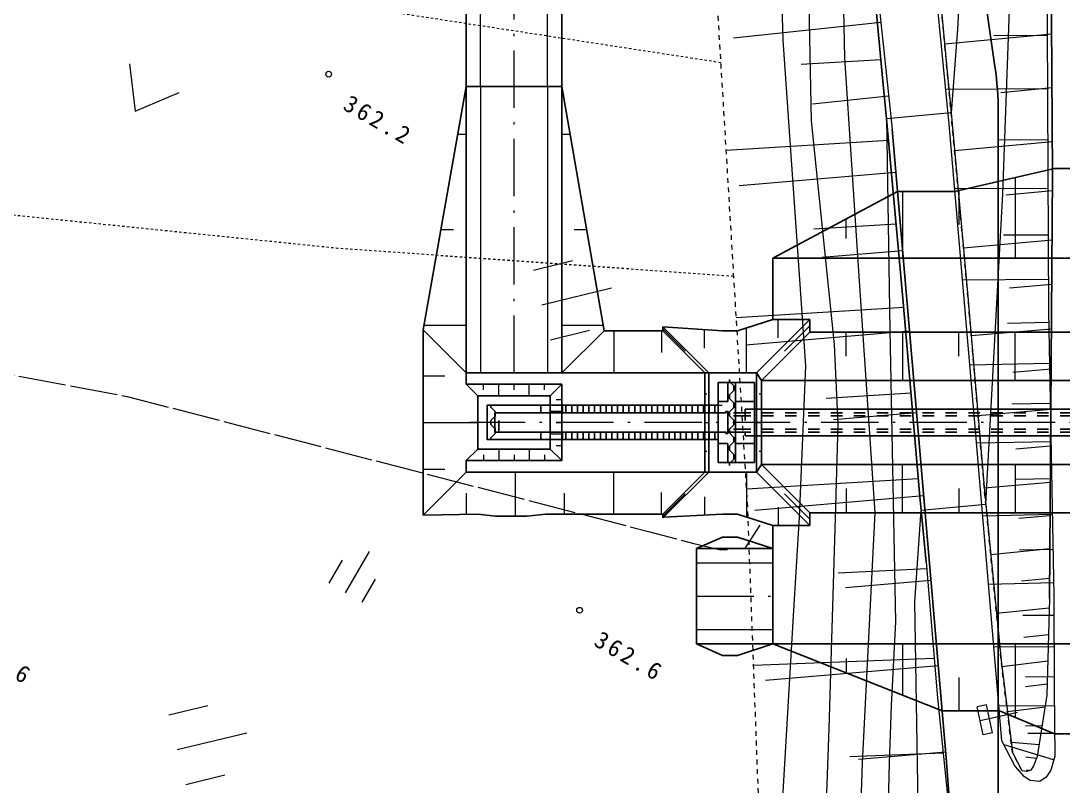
# Model space of a CAD drawing. Header units: millimetres. Extents: x -2078669 to -1085629, y -5987148 to 310365.
# Drawn here: x -1759745 to -1705152, y -3054998 to -3014921 of the extents above; entities that cross this region are included whole.
import ezdxf

# ---------------------------------------------------------------- set-up
doc = ezdxf.new("R2010")
doc.units = ezdxf.units.MM
doc.header["$LTSCALE"] = 500
for name, pattern in [('561019', [1, 0.5, -0.5]), ('56301', [0.5, 0.25, -0.25]), ('57103', [5.5, 5, -0.5]), ('SXF_一点短鎖線', [9.25, 6, -1.5, 0.25, -1.5]), ('SXF_跳び破線', [12, 6, -6])]:
    doc.linetypes.add(name, pattern=pattern)
doc.layers.get('Defpoints').update_dxf_attribs({"color": 153})
for name, color, linetype, lineweight in [('D-BGD', 7, 'Continuous', 13), ('D-BMK', 2, 'SXF_一点短鎖線', 13), ('D-BYP-STR1', 2, 'Continuous', 13), ('D-BYP-STR2', 6, 'Continuous', 25), ('D-BYP-STR4', 6, 'Continuous', 25), ('D-STR-TXT', 7, 'Continuous', 13), ('●予備設計_LP横断', 7, 'Continuous', 13)]:
    doc.layers.add(name, color=color, linetype=linetype, lineweight=lineweight)
doc.styles.add('MS ゴシック', font='MS Gothic.ttf')

# ---------------------------------------------------------------- blocks, each defined once
blk = doc.blocks.new('M2242')
at = {"layer": '●予備設計_LP横断', "linetype": 'Continuous', "lineweight": 15}
for p, q in [((1.501, 0.748), (1.501, -0.752)), ((1.501, 0.748), (2.001, 0.748)), ((2.001, 0.748), (2.001, -0.752)), ((0, 0), (2, 0)), ((1.501, -0.752), (2.001, -0.752))]:
    blk.add_line(p, q, dxfattribs=at)
blk = doc.blocks.new('M6313')
at = {"layer": 'D-BGD', "flags": 128}
blk.add_lwpolyline([(-1.5, 1), (0, -1), (1.5, 1)], dxfattribs=at)
blk = doc.blocks.new('M6334')
at = {"layer": '●予備設計_LP横断', "linetype": 'Continuous', "lineweight": 9}
for p, q in [((0, -1.25), (0, 1.25)), ((-1, -1.25), (-1, 0.15)), ((1, -1.25), (1, 0.15))]:
    blk.add_line(p, q, dxfattribs=at)
blk = doc.blocks.new('M7312')
at = {"layer": '●予備設計_LP横断', "linetype": 'Continuous', "lineweight": 20}
blk.add_circle((0, -0.001), 0.15, dxfattribs=at)
blk = doc.blocks.new('河川平面')
at = {"layer": 'D-BGD', "linetype": 'Continuous'}
for p, q in [((1596262, -2762512), (1588550, -2763327)), ((1605216, -2763118), (1599609, -2763648)), ((1604976, -2763184), (1602175, -2763200)), ((1596271, -2764464), (1592090, -2764715)), ((1604992, -2765985), (1599660, -2766011)), ((1605234, -2765934), (1602551, -2766184)), ((1596665, -2766365), (1592685, -2766788)), ((1596662, -2768696), (1588168, -2769207)), ((1605253, -2768749), (1600125, -2769221)), ((1605003, -2768655), (1602449, -2768664)), ((1597047, -2770356), (1588844, -2771062)), ((1605008, -2771195), (1600128, -2771216)), ((1605258, -2771324), (1602803, -2771549)), ((1597064, -2773067), (1592747, -2773327)), ((1605023, -2773638), (1602688, -2773645)), ((1605238, -2773899), (1600595, -2774326)), ((1597400, -2774458), (1593199, -2774823)), ((1578072, -2775474), (1580112, -2774979)), ((1605030, -2775972), (1600540, -2775998)), ((1578514, -2777296), (1582158, -2776410)), ((1605220, -2776230), (1603010, -2776426)), ((1597465, -2777439), (1588695, -2777966)), ((1605052, -2778222), (1602895, -2778262)), ((1578957, -2779119), (1580997, -2778623)), ((1597760, -2778667), (1589197, -2779397)), ((1605203, -2778561), (1601003, -2778919)), ((1605097, -2780370), (1600931, -2780455)), ((1605187, -2780669), (1603184, -2780839)), ((1597846, -2781924), (1593406, -2782191)), ((1605133, -2782456), (1603128, -2782491)), ((1598125, -2782949), (1593780, -2783323)), ((1605171, -2782776), (1601359, -2783100)), ((1605169, -2784460), (1601285, -2784535)), ((1605156, -2784689), (1603338, -2784843)), ((1598228, -2786410), (1589235, -2786951)), ((1605217, -2786403), (1603329, -2786436)), ((1605142, -2786601), (1601682, -2786896)), ((1598508, -2787298), (1589661, -2788061)), ((1605247, -2788277), (1601614, -2788357)), ((1605129, -2788337), (1603490, -2788487)), ((1605115, -2790073), (1602022, -2790377)), ((1605285, -2790098), (1603522, -2790134)), ((1598672, -2791114), (1594031, -2791340)), ((1598883, -2791724), (1594416, -2792109)), ((1605321, -2791860), (1601912, -2791931)), ((1605104, -2791627), (1603636, -2791771)), ((1605082, -2793181), (1602323, -2793452)), ((1605334, -2793563), (1603694, -2793567)), ((1605047, -2794567), (1603756, -2794708)), ((1605337, -2795203), (1602192, -2795218)), ((1599063, -2795822), (1589600, -2796175)), ((1599268, -2796190), (1590228, -2796968)), ((1605011, -2795953), (1602605, -2796246)), ((1605344, -2796776), (1603839, -2796787)), ((1604980, -2797164), (1603844, -2797294)), ((1558975, -2798765), (1561015, -2798270)), ((1605350, -2798290), (1602455, -2798310)), ((1604864, -2798368), (1602894, -2798608)), ((1604707, -2799348), (1603845, -2799349)), ((1559417, -2800587), (1563061, -2799701)), ((1605369, -2799743), (1603971, -2799747)), ((1605316, -2801120), (1602718, -2800342)), ((1604549, -2800328), (1603089, -2800204)), ((1599531, -2800778), (1594641, -2800962)), ((1599655, -2800715), (1595086, -2801099)), ((1604406, -2801058), (1603862, -2800981)), ((1559859, -2802410), (1561900, -2801914))]:
    blk.add_line(p, q, dxfattribs=at)
at = {"layer": 'D-BGD', "linetype": 'Continuous', "flags": 128}
for points, elevation in [([(1590808, -2808776), (1591696, -2793578), (1591996, -2788414), (1592342, -2780492), (1591147, -2763427), (1590833, -2752355)], 363000), ([(1592920, -2817369), (1593566, -2799486), (1593914, -2787848), (1594033, -2783526), (1593837, -2779371), (1592635, -2767650), (1592323, -2752005), (1592214, -2744615), (1592355, -2741337), (1592065, -2738931), (1591868, -2736368), (1591191, -2733054), (1590470, -2730378), (1590110, -2728111), (1592654, -2726520), (1596089, -2731932), (1596515, -2732747), (1596855, -2733003), (1597195, -2732985), (1597380, -2732344), (1597515, -2716139), (1597024, -2705574), (1596761, -2682544)], 364000), ([(1598376, -2683702), (1598671, -2698444), (1599114, -2717044), (1598931, -2737455), (1597776, -2741725), (1594389, -2742024), (1594210, -2756839), (1594357, -2764363), (1595098, -2775535), (1595958, -2788193), (1595288, -2801281), (1595145, -2805403)], 365000), ([(1601205, -2738696), (1600819, -2752402), (1600282, -2762864), (1599943, -2767240), (1596557, -2767553), (1596737, -2778596), (1597033, -2793887), (1596801, -2798268), (1596698, -2801298), (1596605, -2804750), (1596599, -2811008), (1596447, -2814317), (1596478, -2820692), (1596952, -2823497), (1597518, -2825046), (1598028, -2825906), (1598453, -2827121), (1601191, -2828349), (1601198, -2836316)], 366000), ([(1603298, -2835363), (1603152, -2823926), (1600406, -2822719), (1598998, -2816058), (1598329, -2809840), (1598049, -2792840), (1598377, -2788050), (1601762, -2787733), (1602661, -2771476), (1603042, -2760850), (1603554, -2748138), (1603478, -2740041)], 367000)]:
    blk.add_lwpolyline(points, dxfattribs=dict(at, elevation=elevation))
at = {"layer": 'D-BGD', "linetype": '561019', "flags": 128}
for points in [[(1604118, -2801667), (1603658, -2801700), (1603152, -2800721), (1602566, -2795926), (1601762, -2787733), (1601695, -2787042), (1600828, -2776858), (1599943, -2767240), (1599727, -2764893), (1598788, -2754964), (1597870, -2742698), (1597776, -2741725), (1597384, -2737656), (1596956, -2733671), (1596881, -2732974), (1595028, -2724476), (1594605, -2722539), (1594888, -2713738), (1595887, -2682805), (1595509, -2681697), (1584094, -2681621), (1568919, -2679328), (1567447, -2679106), (1555444, -2676376), (1555451, -2676293), (1555496, -2675788)], [(1594315, -2833105), (1593657, -2833087), (1593245, -2833076), (1591237, -2816520), (1590511, -2811759), (1590076, -2808915), (1589638, -2797190), (1589292, -2787903), (1587476, -2757692), (1587519, -2740005), (1586896, -2733447), (1584831, -2727803), (1583142, -2724109), (1580537, -2721142), (1580880, -2720687), (1582125, -2719028), (1582140, -2719008)]]:
    blk.add_lwpolyline(points, dxfattribs=at)
at = {"layer": 'D-BGD', "linetype": 'Continuous', "flags": 128}
for points in [[(1555496, -2675788), (1564011, -2675700), (1566577, -2675673), (1574077, -2675730), (1583382, -2675801), (1590984, -2675860), (1594010, -2675779), (1600312, -2675611), (1600969, -2675926), (1601494, -2676412), (1602266, -2677624), (1603045, -2679178), (1603569, -2681205), (1603902, -2684846), (1604555, -2699152), (1604818, -2713861), (1604991, -2733281), (1605158, -2754385), (1605264, -2770456), (1605096, -2792670), (1604965, -2797739), (1604449, -2800952), (1604252, -2801442), (1604118, -2801667)], [(1605096, -2792670), (1605264, -2770456), (1605158, -2754385), (1604991, -2733281), (1604818, -2713861), (1604555, -2699152)], [(1582140, -2719008), (1585199, -2721557), (1587710, -2724583), (1590099, -2728093), (1590110, -2728111), (1591962, -2731343), (1592824, -2733665), (1593520, -2735998), (1593986, -2737930), (1594098, -2739006), (1594389, -2742024), (1594482, -2742989), (1595401, -2755251), (1596341, -2765209), (1596557, -2767553), (1597441, -2777158), (1598308, -2787353), (1598377, -2788050), (1598643, -2790764), (1599233, -2797877), (1599793, -2803334)], [(1597384, -2737656), (1597776, -2741725), (1597870, -2742698), (1598788, -2754964), (1599727, -2764893), (1599943, -2767240), (1600828, -2776858), (1601695, -2787042), (1601762, -2787733), (1602566, -2795926), (1603152, -2800721)], [(1598643, -2790764), (1598377, -2788050), (1598308, -2787353), (1597441, -2777158), (1596557, -2767553), (1596341, -2765209), (1595401, -2755251), (1594482, -2742989), (1594389, -2742024), (1594098, -2739006)], [(1598643, -2790764), (1599233, -2797877), (1599793, -2803334), (1600051, -2807845), (1600214, -2810142), (1600362, -2812627)], [(1605096, -2792670), (1604965, -2797739), (1604449, -2800952), (1604252, -2801442), (1604118, -2801667), (1603919, -2801732), (1603658, -2801700), (1603152, -2800721)]]:
    blk.add_lwpolyline(points, dxfattribs=at)
at = {"layer": 'D-BGD', "linetype": '56301', "flags": 128}
for points in [[(1587892, -2764615), (1556050, -2759730), (1533406, -2757397), (1519083, -2755922), (1514770, -2743375), (1526692, -2743634), (1525783, -2734543), (1524020, -2716896), (1524034, -2707868), (1514409, -2702703), (1507228, -2699927), (1502849, -2698233)], [(1489075, -2779425), (1494299, -2780038), (1504194, -2780898), (1527822, -2781593), (1523744, -2769818), (1567796, -2774317), (1570681, -2774522), (1588564, -2775789)]]:
    blk.add_lwpolyline(points, dxfattribs=at)
at = {"layer": 'D-BGD', "linetype": 'Continuous', "extrusion": (0.879845, 0.091136, 0.466441), "elevation": 1326281}
blk.add_lwpolyline([(-2950346, -283885), (-2934237, -284530), (-2917934, -285106)], dxfattribs=at)
at = {"layer": 'D-BGD', "linetype": 'Continuous', "extrusion": (0.995578, 0.086824, 0.035859), "elevation": 1362595}
blk.add_lwpolyline([(-2929396, 318894), (-2912663, 318294), (-2896354, 317784)], dxfattribs=at)
at = {"layer": 'D-BGD', "linetype": '57103', "elevation": 362500, "flags": 128}
blk.add_lwpolyline([(1477172, -2870692), (1480389, -2867967), (1484971, -2865393), (1488582, -2864193), (1490390, -2862448), (1490901, -2861451), (1491577, -2859965), (1492253, -2857970), (1492523, -2854950), (1492706, -2848007), (1492343, -2845971), (1491818, -2844356), (1491196, -2841336), (1490209, -2837875), (1487912, -2834245), (1484986, -2828256), (1481365, -2824222), (1477611, -2819585), (1476055, -2817947), (1475124, -2816767), (1474521, -2815562), (1474237, -2813430), (1474818, -2811802), (1475257, -2810826), (1476458, -2809344), (1478073, -2808418), (1482363, -2806108), (1485565, -2802358), (1489241, -2799156), (1490166, -2797637), (1493717, -2792408), (1495727, -2790693), (1496990, -2790207), (1498678, -2790410), (1515296, -2793779), (1523090, -2795880), (1526242, -2797376), (1532639, -2801346), (1534483, -2801833), (1535345, -2801857), (1536115, -2801690), (1536414, -2801377), (1536811, -2800496), (1536775, -2798251), (1531411, -2785253), (1530397, -2780634), (1531536, -2779067), (1532905, -2778516), (1534675, -2777962), (1556794, -2782089), (1584092, -2789157), (1586463, -2789792), (1587876, -2790125), (1589173, -2790027), (1589943, -2788823)], dxfattribs=at)
at = {"layer": 'D-BGD', "linetype": 'Continuous'}
for points in [[(1551648, -2675562, 363530), (1588753, -2675806, 367630), (1591492, -2675777, 367740), (1601078, -2675474, 368380), (1602687, -2677771, 368330), (1604554, -2702997, 368080), (1604920, -2714881, 368280), (1605042, -2738608, 368470), (1604961, -2758977, 368490), (1605040, -2777661, 368510), (1605332, -2792524, 368300), (1605349, -2797390, 368380), (1605376, -2800935, 368140), (1605160, -2801653, 368050), (1604932, -2802029, 368050)], [(1599837, -2767831, 366440), (1596733, -2736208, 364880), (1596230, -2734073, 364910), (1595135, -2731183, 364690), (1593808, -2728274, 364470), (1592088, -2725106, 364260), (1590334, -2722759, 364300), (1588296, -2720585, 364040), (1586073, -2718453, 363810), (1583901, -2716593, 363570), (1581131, -2714851, 363720), (1578733, -2713565, 363360), (1576686, -2712550, 363370), (1573568, -2711634, 363390), (1566227, -2710598, 362900), (1555988, -2709188, 362740), (1553342, -2708636, 362750), (1550673, -2707921, 362770)], [(1549825, -2710801, 362770), (1552652, -2711561, 362750), (1555476, -2712146, 362740), (1565608, -2714083, 362900), (1572752, -2715421, 363390), (1575563, -2716230, 363370), (1577282, -2716791, 363360), (1579451, -2717934, 363720), (1581846, -2719507, 363570), (1583686, -2720980, 363810), (1585914, -2722964, 364040), (1587847, -2725240, 364500), (1589298, -2727170, 364240), (1590897, -2729946, 364190), (1592006, -2732452, 364680), (1593056, -2735120, 364910), (1593563, -2737027, 364940), (1596852, -2768087, 366440)], [(1604920, -2714881, 368280), (1605042, -2738608, 368470), (1604961, -2758977, 368490), (1605040, -2777661, 368510), (1605332, -2792524, 368300)], [(1585914, -2722964, 364040), (1587847, -2725240, 364500), (1589298, -2727170, 364240), (1590897, -2729946, 364190), (1592006, -2732452, 364680), (1593056, -2735120, 364910), (1593563, -2737027, 364940), (1596852, -2768087, 366440), (1598250, -2784336, 366950), (1599683, -2801007, 367550), (1600652, -2813768, 368170)], [(1605332, -2792524, 368300), (1605349, -2797390, 368380), (1605376, -2800935, 368140), (1605160, -2801653, 368050), (1604932, -2802029, 368050), (1604591, -2802260, 367970), (1604084, -2802199, 367910), (1603782, -2802003, 367900), (1603277, -2801436, 367840), (1602610, -2800129, 367520)], [(1601655, -2820492, 368100), (1602323, -2818004, 368110), (1602327, -2817637, 368130), (1602291, -2817478, 368130), (1602268, -2817338, 368150), (1602086, -2816853, 368160), (1601961, -2816608, 368160), (1601316, -2815684, 368160), (1600981, -2815203, 368140), (1600835, -2814715, 368140), (1600797, -2814520, 368150), (1600732, -2814171, 368170), (1600652, -2813768, 368170), (1599683, -2801007, 367550)]]:
    blk.add_polyline3d(points, dxfattribs=at)
at = {"layer": 'D-BGD', "linetype": 'Continuous', "lineweight": 9, "xscale": 1000, "yscale": 1000, "zscale": 1000, "rotation": 330.1091246385173}
for name, p in [('M6313', (1557706, -2766290)), ('M6334', (1568853, -2791288))]:
    blk.add_blockref(name, p, dxfattribs=at)
at = {"layer": 'D-BGD', "linetype": 'Continuous', "lineweight": 20, "xscale": 1000, "yscale": 1000, "zscale": 1000, "rotation": 330.1091246385173}
for p in [(1567344, -2765212, 362164), (1580487, -2793287, 362556)]:
    blk.add_blockref('M7312', p, dxfattribs=at)
at = {"layer": 'D-BGD', "linetype": 'Continuous', "lineweight": 15, "xscale": 999.9999999999995, "yscale": 999.9999999999995, "zscale": 999.9999999999995, "rotation": 192.2651788098737}
blk.add_blockref('M2242', (1603420, -2798648), dxfattribs=at)
at = {"layer": 'D-BGD', "linetype": 'Continuous', "char_height": 900, "attachment_point": 7, "rotation": 330.1091, "line_spacing_factor": 0.722892, "style": 'MS ゴシック'}
for s, insert in [('\\T1.284;362.2', (1568024, -2767040, 362164)), ('\\T1.287;362.6', (1581167, -2795115, 362556)), ('\\T1.287;362.6', (1548092, -2795293, 362562))]:
    blk.add_mtext(s, dxfattribs=dict(at, insert=insert))

msp = doc.modelspace()

# ---------------------------------------------------------------- linework, layer by layer
at = {"layer": 'D-BMK'}
for p, q in [((-1733914.5, -3033352.7), (-1733914.5, -3007779, 59.4)), ((-1724350.4, -3045052.7), (-1720350.4, -3045052.7))]:
    msp.add_line(p, q, dxfattribs=at)
at = {"layer": 'D-BMK', "linetype": 'SXF_一点短鎖線'}
msp.add_line((-1622324.6, -3035952.7), (-1736237.2, -3035952.7), dxfattribs=at)
at = {"layer": 'D-BYP-STR1'}
for p, q in [((-1735664.5, -3018352.7, 29.3), (-1735664.5, -3007377.4, 50.7)), ((-1732164.5, -3018352.7, 47), (-1732164.5, -3008180.6, 78.9)), ((-1735664.5, -3018352.7), (-1735664.5, -3033352.7)), ((-1732164.5, -3018352.7), (-1732164.5, -3033352.7)), ((-1736857.8, -3020852.7, 0), (-1736414.5, -3020852.7, 0)), ((-1731414.5, -3020852.7, 0), (-1730985.3, -3020852.7, 0)), ((-1707664.7, -3023127.3), (-1707664.7, -3027352.7)), ((-1713564.6, -3023852.7), (-1713564.6, -3027352.7)), ((-1710614.6, -3023804.9), (-1710614.6, -3025578.8)), ((-1716514.5, -3026322.7), (-1716514.5, -3025292.7)), ((-1737744.4, -3025852.7, 0), (-1737079.4, -3025852.7, 0)), ((-1730761.3, -3025852.7, 0), (-1730108.1, -3025852.7, 0)), ((-1738631, -3030852.7, 0), (-1736414.5, -3030852.7, 0)), ((-1731414.5, -3030852.7, 0), (-1729237.2, -3030852.7, 0)), ((-1720080.3, -3031513.4, -354000), (-1720080.3, -3030552.7, -354000)), ((-1719747, -3032220.2), (-1718414.5, -3030887.7)), ((-1728689.5, -3031152.4), (-1728689.5, -3033352.7)), ((-1726188, -3031152.5), (-1726188, -3032291.6)), ((-1724944.8, -3032222.4), (-1726114.9, -3031052.4)), ((-1723930.3, -3032064.4), (-1723930.3, -3031103.7)), ((-1721746.1, -3033352.7), (-1721746.1, -3031003.2)), ((-1716514.5, -3032487.7), (-1716514.5, -3031222.7)), ((-1713564.6, -3031222.7), (-1713564.6, -3033752.7)), ((-1710614.6, -3032487.7), (-1710614.6, -3031222.7)), ((-1707664.7, -3033752.7), (-1707664.7, -3031222.7)), ((-1738673.3, -3033511.1), (-1737543.9, -3033511.1)), ((-1735514.5, -3034252.7), (-1735514.5, -3033952.7)), ((-1734714.5, -3034552.7), (-1734714.5, -3033952.7)), ((-1733914.5, -3034252.7), (-1733914.5, -3033952.7)), ((-1733114.5, -3034552.7), (-1733114.5, -3033952.7)), ((-1732314.5, -3034252.7), (-1732314.5, -3033952.7)), ((-1731714.3, -3034752.7), (-1731414.5, -3034752.7)), ((-1723914.5, -3034452.7), (-1723814.5, -3034452.7)), ((-1721079.5, -3034452.7), (-1720944.5, -3034452.7)), ((-1732014.1, -3035352.7), (-1731414.5, -3035352.7)), ((-1738673.3, -3035952.7), (-1735814.1, -3035952.7)), ((-1738673.3, -3035952.7), (-1735814.1, -3035952.7)), ((-1731714.3, -3035952.7), (-1731414.5, -3035952.7)), ((-1731714.3, -3035952.7), (-1731414.5, -3035952.7)), ((-1723914.5, -3035952.7), (-1723714.5, -3035952.7)), ((-1721214.5, -3035952.7), (-1720944.5, -3035952.7)), ((-1732014.1, -3036552.7), (-1731414.5, -3036552.7)), ((-1734714.5, -3037352.7), (-1734714.5, -3037952.7)), ((-1733114.5, -3037352.7), (-1733114.5, -3037952.7)), ((-1731714.3, -3037152.7), (-1731414.5, -3037152.7)), ((-1723914.5, -3037452.7), (-1723814.5, -3037452.7)), ((-1721079.5, -3037452.7), (-1720944.5, -3037452.7)), ((-1735514.5, -3037652.7), (-1735514.5, -3037952.7)), ((-1733914.5, -3037652.7), (-1733914.5, -3037952.7)), ((-1732314.5, -3037652.7), (-1732314.5, -3037952.7)), ((-1738673.3, -3038394.4), (-1737543.9, -3038394.4)), ((-1733839.5, -3040852.7), (-1733839.5, -3038552.7)), ((-1728689.5, -3040753.1), (-1728689.5, -3038552.7)), ((-1721746.1, -3038552.7), (-1721746.1, -3040902.3)), ((-1713564.6, -3040682.7), (-1713564.6, -3038152.7)), ((-1707664.7, -3038152.7), (-1707664.7, -3040682.7)), ((-1736414.5, -3039659), (-1736414.5, -3040765.2)), ((-1731264.5, -3040753.1), (-1731264.5, -3039652.7)), ((-1726188, -3040753), (-1726188, -3039613.9)), ((-1724944.8, -3039683.1), (-1726114.9, -3040853.1)), ((-1719747, -3039685.2), (-1718414.5, -3041017.7)), ((-1716514.5, -3039417.7), (-1716514.5, -3040682.7)), ((-1710614.6, -3039417.7), (-1710614.6, -3040682.7)), ((-1723930.3, -3039841.1), (-1723930.3, -3040801.8)), ((-1720080.3, -3040392.1, -354000), (-1720080.3, -3041352.7, -354000)), ((-1724350.4, -3043302.7), (-1720350.4, -3043302.7)), ((-1724350.4, -3046802.7), (-1720350.4, -3046802.7)), ((-1713564.6, -3047552.7), (-1713564.6, -3050234.5)), ((-1707664.7, -3047552.7), (-1707664.7, -3051395.2)), ((-1716514.5, -3048310.7), (-1716514.5, -3049068.7)), ((-1710614.6, -3049302.7), (-1710614.6, -3051052.7))]:
    msp.add_line(p, q, dxfattribs=at)
at = {"layer": 'D-BYP-STR2'}
for p, q in [((-1736414.5, -3018352.7, 29.2), (-1736414.5, -3007205.3, 50.9)), ((-1731414.5, -3018352.7, 47), (-1731414.5, -3008352.7, 78.4)), ((-1738673.7, -3031093.6), (-1736414.5, -3018352.7)), ((-1736414.5, -3018352.7), (-1731414.5, -3018352.7)), ((-1736414.5, -3033352.7), (-1736414.5, -3018352.7, 29.2)), ((-1731414.5, -3033352.7), (-1731414.5, -3018352.7, 47)), ((-1729185, -3031152.4), (-1731414.5, -3018352.7)), ((-1710823, -3023852.7), (-1705598.8, -3022652.7)), ((-1701761.1, -3022652.7), (-1705599.6, -3022652.7)), ((-1720350.4, -3027352.7), (-1713833.1, -3023852.7)), ((-1713833.1, -3023852.7), (-1710823, -3023852.7)), ((-1720350.4, -3030552.7), (-1720350.4, -3027352.7)), ((-1695114.5, -3027352.7), (-1720350.4, -3027352.7)), ((-1723714.5, -3033352.7), (-1726114.9, -3030952.4)), ((-1726114.9, -3031152.4), (-1726114.9, -3030952.4)), ((-1726114.9, -3030952.4), (-1722988, -3031152.7)), ((-1722209.6, -3031152.7), (-1720350.4, -3030552.7)), ((-1721214.5, -3033352.7), (-1718414.5, -3030552.7)), ((-1718414.5, -3030552.7), (-1720350.4, -3030552.7)), ((-1718414.5, -3030552.7), (-1718414.5, -3031222.7)), ((-1738673.7, -3035952.7), (-1738673.7, -3031093.6)), ((-1738673.7, -3031093.6), (-1736414.5, -3033352.7)), ((-1736414.5, -3032246.5), (-1736414.5, -3031140.3)), ((-1731414.5, -3033352.7), (-1729185, -3031152.4)), ((-1723914.5, -3033352.7), (-1726114.9, -3031152.4)), ((-1722988, -3031152.7), (-1722209.6, -3031152.7)), ((-1720944.5, -3033752.7), (-1718414.5, -3031222.7)), ((-1718414.5, -3031222.7), (-1702814.8, -3031222.7)), ((-1736414.5, -3033352.7), (-1723914.5, -3033352.7)), ((-1736414.5, -3033952.7), (-1736414.5, -3033352.7)), ((-1736414.5, -3033352.7), (-1731414.5, -3033352.7)), ((-1723914.5, -3033352.7), (-1723914.5, -3035952.7)), ((-1723714.5, -3033352.7), (-1723914.5, -3033352.7)), ((-1723714.5, -3033352.7), (-1721214.5, -3033352.7)), ((-1723714.5, -3033352.7), (-1723714.5, -3035952.7)), ((-1721214.5, -3033352.7), (-1721214.5, -3035952.7)), ((-1721214.5, -3033352.7), (-1720944.5, -3033752.7)), ((-1735814.5, -3034552.7), (-1736414.5, -3033952.7)), ((-1736414.5, -3033952.7), (-1736414.5, -3033952.7)), ((-1732014.5, -3034552.7), (-1731414.5, -3033952.7)), ((-1721314.5, -3033852.7), (-1723214.5, -3033852.7)), ((-1723214.5, -3033852.7), (-1723214.5, -3034852.7)), ((-1722714.5, -3034852.7), (-1722714.5, -3033852.7)), ((-1722314.5, -3038052.7), (-1722314.5, -3033852.7)), ((-1721314.5, -3035952.7), (-1721314.5, -3033852.7)), ((-1720944.5, -3033752.7), (-1720944.5, -3035952.7)), ((-1720944.5, -3033752.7), (-1700284.8, -3033752.7)), ((-1731369, -3035052.7), (-1731369, -3035452.7)), ((-1731192, -3035052.7), (-1731192, -3035452.7)), ((-1730892, -3035052.7), (-1730892, -3035452.7)), ((-1730592, -3035052.7), (-1730592, -3035452.7)), ((-1730292, -3035052.7), (-1730292, -3035452.7)), ((-1729992, -3035052.7), (-1729992, -3035452.7)), ((-1729692, -3035052.7), (-1729692, -3035452.7)), ((-1729392, -3035052.7), (-1729392, -3035452.7)), ((-1729092, -3035052.7), (-1729092, -3035452.7)), ((-1728792, -3035052.7), (-1728792, -3035452.7)), ((-1728492, -3035052.7), (-1728492, -3035452.7)), ((-1728192, -3035052.7), (-1728192, -3035452.7)), ((-1727892, -3035052.7), (-1727892, -3035452.7)), ((-1727592, -3035052.7), (-1727592, -3035452.7)), ((-1727292, -3035052.7), (-1727292, -3035452.7)), ((-1726992, -3035052.7), (-1726992, -3035452.7)), ((-1726692, -3035052.7), (-1726692, -3035452.7)), ((-1726392, -3035052.7), (-1726392, -3035452.7)), ((-1726092, -3035052.7), (-1726092, -3035452.7)), ((-1725792, -3035052.7), (-1725792, -3035452.7)), ((-1725492, -3035052.7), (-1725492, -3035452.7)), ((-1725192, -3035052.7), (-1725192, -3035452.7)), ((-1724892, -3035052.7), (-1724892, -3035452.7)), ((-1724592, -3035052.7), (-1724592, -3035452.7)), ((-1724292, -3035052.7), (-1724292, -3035452.7)), ((-1723992, -3035052.7), (-1723992, -3035452.7)), ((-1723692, -3035052.7), (-1723692, -3035452.7)), ((-1723392, -3035052.7), (-1723392, -3035452.7)), ((-1723214.5, -3034852.7), (-1723214.5, -3037052.7)), ((-1723214.5, -3034852.7), (-1722714.5, -3034852.7)), ((-1722314.5, -3034852.7), (-1721314.5, -3034852.7)), ((-1721314.5, -3035252.7), (-1721814.5, -3035252.7)), ((-1699214.8, -3035252.7), (-1721314.5, -3035252.7)), ((-1738673.7, -3035952.7), (-1738673.7, -3040811.9)), ((-1723914.5, -3038552.7), (-1723914.5, -3035952.7)), ((-1723714.5, -3038552.7), (-1723714.5, -3035952.7)), ((-1721314.5, -3036652.7), (-1721314.5, -3035952.7)), ((-1721214.5, -3038552.7), (-1721214.5, -3035952.7)), ((-1720944.5, -3038152.7), (-1720944.5, -3035952.7)), ((-1731369, -3036452.7), (-1731369, -3036852.7)), ((-1731192, -3036452.7), (-1731192, -3036852.7)), ((-1730892, -3036452.7), (-1730892, -3036852.7)), ((-1730592, -3036452.7), (-1730592, -3036852.7)), ((-1730292, -3036452.7), (-1730292, -3036852.7)), ((-1729992, -3036452.7), (-1729992, -3036852.7)), ((-1729692, -3036452.7), (-1729692, -3036852.7)), ((-1729392, -3036452.7), (-1729392, -3036852.7)), ((-1729092, -3036452.7), (-1729092, -3036852.7)), ((-1728792, -3036452.7), (-1728792, -3036852.7)), ((-1728492, -3036452.7), (-1728492, -3036852.7)), ((-1728192, -3036452.7), (-1728192, -3036852.7)), ((-1727892, -3036452.7), (-1727892, -3036852.7)), ((-1727592, -3036452.7), (-1727592, -3036852.7)), ((-1727292, -3036452.7), (-1727292, -3036852.7)), ((-1726992, -3036452.7), (-1726992, -3036852.7)), ((-1726692, -3036452.7), (-1726692, -3036852.7)), ((-1726392, -3036452.7), (-1726392, -3036852.7)), ((-1726092, -3036452.7), (-1726092, -3036852.7)), ((-1725792, -3036452.7), (-1725792, -3036852.7)), ((-1725492, -3036452.7), (-1725492, -3036852.7)), ((-1725192, -3036452.7), (-1725192, -3036852.7)), ((-1724892, -3036452.7), (-1724892, -3036852.7)), ((-1724592, -3036452.7), (-1724592, -3036852.7)), ((-1724292, -3036452.7), (-1724292, -3036852.7)), ((-1723992, -3036452.7), (-1723992, -3036852.7)), ((-1723692, -3036452.7), (-1723692, -3036852.7)), ((-1723392, -3036452.7), (-1723392, -3036852.7)), ((-1721814.5, -3036452.7), (-1722714.5, -3036452.7)), ((-1721814.5, -3036652.7), (-1721314.5, -3036652.7)), ((-1699214.8, -3036652.7), (-1721314.5, -3036652.7)), ((-1721314.5, -3036652.7), (-1721314.5, -3038052.7)), ((-1735814.5, -3037352.7), (-1736414.5, -3037952.7)), ((-1732014.5, -3037352.7), (-1731414.5, -3037952.7)), ((-1723214.5, -3038052.7), (-1723214.5, -3037052.7)), ((-1723214.5, -3037052.7), (-1722714.5, -3037052.7)), ((-1722714.5, -3037052.7), (-1722714.5, -3038052.7)), ((-1722314.5, -3037052.7), (-1721314.5, -3037052.7)), ((-1736414.5, -3037952.7), (-1736414.5, -3037952.7)), ((-1736414.5, -3037952.7), (-1736414.5, -3038552.7)), ((-1721314.5, -3038052.7), (-1723214.5, -3038052.7)), ((-1722714.5, -3038052.7), (-1722314.5, -3038052.7)), ((-1738673.7, -3040811.9), (-1736414.5, -3038552.7)), ((-1736414.5, -3038552.7), (-1723914.5, -3038552.7)), ((-1723714.5, -3038552.7), (-1726114.9, -3040953.1)), ((-1723914.5, -3038552.7), (-1726114.9, -3040753.1)), ((-1723914.5, -3038552.7), (-1723714.5, -3038552.7)), ((-1723714.5, -3038552.7), (-1721214.5, -3038552.7)), ((-1721214.5, -3038552.7), (-1720944.5, -3038152.7)), ((-1721214.5, -3038552.7), (-1718414.5, -3041352.7)), ((-1720944.5, -3038152.7), (-1700284.8, -3038152.7)), ((-1720944.5, -3038152.7), (-1718414.5, -3040682.7)), ((-1733247.1, -3040852.7), (-1732243.7, -3040752.7)), ((-1726114.9, -3040753.1), (-1726114.9, -3040953.1)), ((-1726075.2, -3040913.5), (-1722988, -3040752.7)), ((-1722988, -3040752.7), (-1722209.6, -3040752.7)), ((-1722209.6, -3040752.7), (-1720350.4, -3041352.7)), ((-1718414.5, -3041352.7), (-1718414.5, -3040682.7)), ((-1718414.5, -3040682.7), (-1702814.8, -3040682.7)), ((-1733247.1, -3040852.7), (-1734888.9, -3040852.7)), ((-1720350.4, -3041352.7), (-1720350.4, -3047552.7)), ((-1718414.5, -3041352.7), (-1720350.4, -3041352.7)), ((-1724350.4, -3042552.7), (-1722988, -3041952.7)), ((-1722988, -3041952.7), (-1722209.6, -3041952.7)), ((-1722209.6, -3041952.7), (-1720350.4, -3042552.7)), ((-1724350.4, -3047552.7), (-1724350.4, -3042552.7)), ((-1724350.4, -3042552.7), (-1720350.4, -3042552.7)), ((-1720350.4, -3042552.7), (-1720350.4, -3047552.7)), ((-1724350.4, -3047552.7), (-1720350.4, -3047552.7)), ((-1722988, -3048152.7), (-1724350.4, -3047552.7)), ((-1722209.6, -3048152.7), (-1720350.4, -3047552.7)), ((-1690566.9, -3047552.7), (-1720350.4, -3047552.7)), ((-1720350.4, -3047552.7), (-1711494.1, -3051052.7)), ((-1722988, -3048152.7), (-1722209.6, -3048152.7)), ((-1711494.1, -3051052.7), (-1708489.9, -3051052.7)), ((-1708489.9, -3051052.7), (-1705598.8, -3052252.7)), ((-1698246.6, -3052252.7), (-1705599.6, -3052252.7))]:
    msp.add_line(p, q, dxfattribs=at)
at = {"layer": 'D-BYP-STR2', "linetype": 'SXF_跳び破線', "ltscale": 0.2}
for p, q in [((-1732514.5, -3035452.7), (-1732514.5, -3035052.7)), ((-1721814.5, -3035252.7), (-1721814.5, -3036652.7)), ((-1734714.5, -3036452.7), (-1734714.5, -3035452.7)), ((-1721814.5, -3035452.7), (-1722714.5, -3035452.7)), ((-1698714.8, -3035452.7), (-1721814.5, -3035452.7)), ((-1721814.5, -3036302.7), (-1722714.5, -3036302.7)), ((-1698714.8, -3036302.7), (-1721814.5, -3036302.7)), ((-1732514.5, -3036852.7), (-1732514.5, -3036452.7))]:
    msp.add_line(p, q, dxfattribs=at)
at = {"layer": 'D-BYP-STR2'}
for points in [[(-1729185, -3031152.4), (-1726114.9, -3031152.4)], [(-1736414.5, -3033952.7), (-1731414.5, -3033952.7), (-1731414.5, -3035952.7)], [(-1735814.5, -3035952.7), (-1735814.5, -3034552.7), (-1732014.5, -3034552.7), (-1732014.5, -3035952.7)], [(-1723214.5, -3035052.7), (-1735314.5, -3035052.7), (-1735314.5, -3036852.7), (-1723214.5, -3036852.7)], [(-1736414.5, -3037952.7), (-1731414.5, -3037952.7), (-1731414.5, -3035952.7)], [(-1735814.5, -3035952.7), (-1735814.5, -3037352.7), (-1732014.5, -3037352.7), (-1732014.5, -3035952.7)], [(-1738673.7, -3040811.9), (-1735814.5, -3040752.7), (-1734888.9, -3040852.7)], [(-1732243.7, -3040753.1), (-1726114.9, -3040753.1)]]:
    msp.add_lwpolyline(points, dxfattribs=at)
msp.add_lwpolyline([(-1722714.5, -3036527.7), (-1722714.5, -3035377.7), (-1722814.5, -3035377.7), (-1722814.5, -3035452.7), (-1723214.5, -3035452.7), (-1734914.5, -3035452.7), (-1734914.5, -3036452.7), (-1723214.5, -3036452.7), (-1722814.5, -3036452.7), (-1722814.5, -3036527.7)], close=True, dxfattribs=at)
at = {"layer": 'D-BYP-STR2', "linetype": 'SXF_跳び破線', "ltscale": 0.2}
for points in [[(-1694114.5, -3035602.7), (-1698714.8, -3035602.7), (-1721814.5, -3035602.7), (-1722714.5, -3035602.7)], [(-1694114.5, -3036452.7), (-1698714.8, -3036452.7), (-1721814.5, -3036452.7)]]:
    msp.add_lwpolyline(points, dxfattribs=at)
at = {"layer": 'D-BYP-STR4', "ltscale": 0.2}
for points in [[(-1722629.5, -3033702.7), (-1722629.5, -3033802.7), (-1722399.5, -3034032.7), (-1722399.5, -3034272.7), (-1722629.5, -3034502.7), (-1722629.5, -3034602.7), (-1722629.5, -3034702.7), (-1722399.5, -3034932.7), (-1722399.5, -3035172.7), (-1722629.5, -3035402.7), (-1722629.5, -3035502.7), (-1722629.5, -3035602.7), (-1722399.5, -3035832.7), (-1722399.5, -3035952.7), (-1722399.5, -3036072.7), (-1722629.5, -3036302.7), (-1722629.5, -3036402.7), (-1722629.5, -3036502.7), (-1722399.5, -3036732.7), (-1722399.5, -3036972.7), (-1722629.5, -3037202.7), (-1722629.5, -3037302.7), (-1722629.5, -3037402.7), (-1722399.5, -3037632.7), (-1722399.5, -3037872.7), (-1722629.5, -3038102.7), (-1722629.5, -3038202.7)], [(-1735129.5, -3036852.7), (-1735129.5, -3036752.7), (-1734899.5, -3036522.7), (-1734899.5, -3036282.7), (-1735129.5, -3036052.7), (-1735129.5, -3035952.7), (-1735129.5, -3035852.7), (-1734899.5, -3035622.7), (-1734899.5, -3035382.7), (-1735129.5, -3035152.7), (-1735129.5, -3035052.7)]]:
    msp.add_lwpolyline(points, dxfattribs=at)
at = {"layer": 'D-STR-TXT'}
msp.add_line((-1734612.5, -3035052.7), (-1723012.5, -3035052.7), dxfattribs=at)
at = {"layer": 'Defpoints', "flags": 128}
msp.add_lwpolyline([(-1710539, -3004554.6), (-1708722.1, -3017318.3, -0.0353635), (-1708552.5, -3019714), (-1708552.5, -3073391.9)], format="xyb", dxfattribs=at)

# ---------------------------------------------------------------- block references
at = {"layer": 'D-BGD'}
msp.add_blockref('河川平面', (-3310965.8, -252499.8), dxfattribs=at)

doc.saveas('drawing.dxf')
